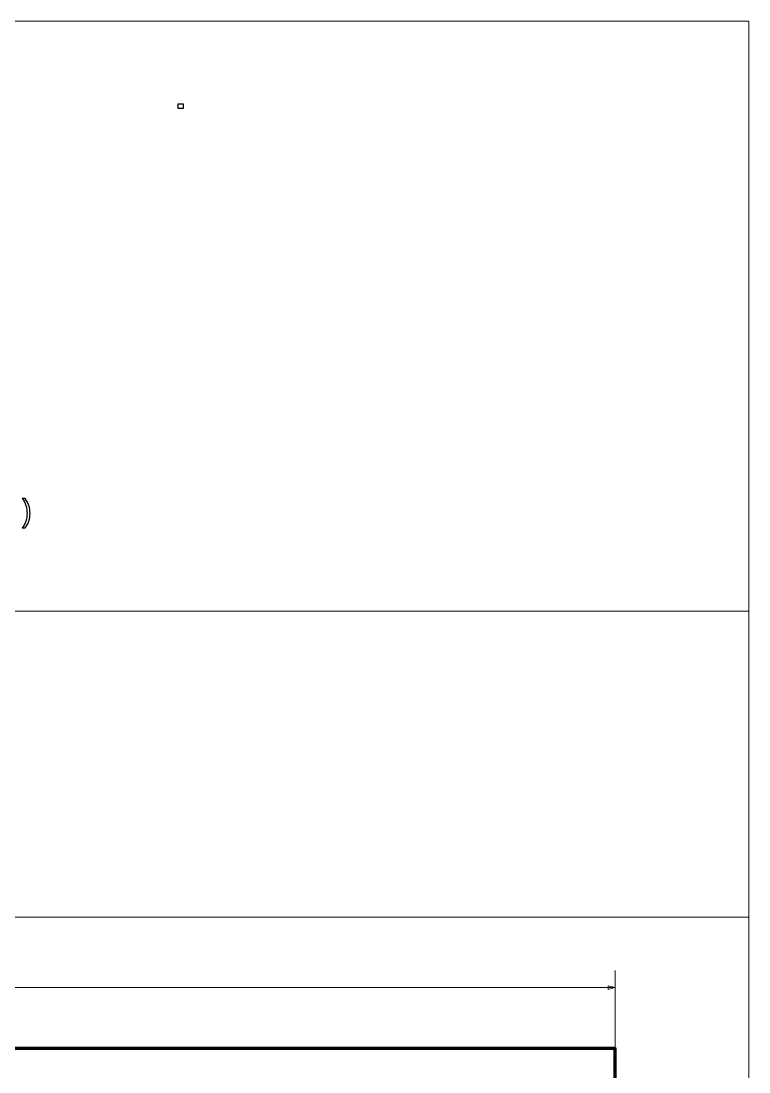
# Model space of a CAD drawing. Header units: inches. Extents: x -6.7 to 20.3, y -5.6 to 12.6.
# Drawn here: x 2.16 to 6.35, y 6.53 to 12.59 of the extents above; entities that cross this region are included whole.
import ezdxf
from ezdxf.lldxf.tags import DXFTag

# ---------------------------------------------------------------- set-up
doc = ezdxf.new("R2010")
doc.units = ezdxf.units.IN
doc.header["$MEASUREMENT"] = 0
doc.header["$XCLIPFRAME"] = 2
doc.layers.add('Layer 1', color=7, linetype='Continuous')
tags = doc.linetypes.add('New Line1', pattern=[1.5, 1, -0.5]).pattern_tags.tags
tags[6:7] = [DXFTag(74, 4), DXFTag(75, 0), DXFTag(340, '0'), DXFTag(46, 1.0), DXFTag(50, 0.0), DXFTag(44, 0.0), DXFTag(45, 0.0)]
tags[4:5] = [DXFTag(74, 4), DXFTag(75, 0), DXFTag(340, '0'), DXFTag(46, 1.0), DXFTag(50, 0.0), DXFTag(44, 0.0), DXFTag(45, 0.0)]
picture_1 = doc.add_image_def('image4.jpg', size_in_pixel=(897, 794))

msp = doc.modelspace()

# ---------------------------------------------------------------- linework, layer by layer
at = {"layer": 'Layer 1', "color": 250, "linetype": 'New Line1', "lineweight": 18}
msp.add_lwpolyline([(-6.247, -1.0532), (6.3515, -1.0532), (6.3515, 12.5881), (-6.247, 12.5881), (-6.247, -1.0532)], close=True, dxfattribs=at)
at = {"layer": 'Layer 1', "color": 253, "lineweight": 18}
msp.add_lwpolyline([(-6.2482, 7.4233), (6.3502, 7.4233), (6.3502, 9.1872), (-6.2482, 9.1872), (-6.2482, 7.4233)], close=True, dxfattribs=at)
at = {"layer": 'Layer 1', "color": 250, "lineweight": 70}
msp.add_lwpolyline([(-5.4427, -0.8147), (5.5809, -0.8147), (5.5809, 6.6656), (-5.4427, 6.6656), (-5.4427, -0.8147)], close=True, dxfattribs=at)
at = {"layer": 'Layer 1', "color": 250}
msp.add_open_spline([(2.2103, 9.7506), (2.2103, 9.7349), (2.208, 9.7198), (2.2034, 9.7054), (2.1988, 9.6909), (2.1916, 9.678), (2.1818, 9.6666), (2.1818, 9.6666), (2.1658, 9.6666), (2.1658, 9.6666), (2.1748, 9.6788), (2.1815, 9.6921), (2.1861, 9.7065), (2.1907, 9.721), (2.193, 9.7357), (2.193, 9.7508), (2.193, 9.7662), (2.1907, 9.7812), (2.1861, 9.7959), (2.1815, 9.8105), (2.1747, 9.8239), (2.1656, 9.8361), (2.1656, 9.8361), (2.1818, 9.8361), (2.1818, 9.8361), (2.1916, 9.8243), (2.1988, 9.8111), (2.2034, 9.7964), (2.208, 9.7816), (2.2103, 9.7664), (2.2103, 9.7506)], degree=3, knots=[0, 0, 0, 0, 0.1, 0.1, 0.1, 0.2, 0.2, 0.2, 0.3, 0.3, 0.3, 0.4, 0.4, 0.4, 0.5, 0.5, 0.5, 0.6, 0.6, 0.6, 0.7, 0.7, 0.7, 0.8, 0.8, 0.8, 0.9, 0.9, 0.9, 1, 1, 1, 1], dxfattribs=at)
at = {"layer": 'Layer 1', "color": 144, "lineweight": 9}
for points in [[(5.5809, -0.7163), (5.5809, -0.7163), (5.5809, 7.1162), (5.5809, 7.1162)], [(5.5809, 7.0178), (5.5809, 7.0178), (0.5993, 7.0178), (0.5993, 7.0178)], [(5.4825, 6.6656), (5.4825, 6.6656), (-6.6871, 6.6656), (-6.6871, 6.6656)]]:
    msp.add_open_spline(points, degree=3, dxfattribs=at)
msp.add_open_spline([(5.5409, 7.0285), (5.5409, 7.0285), (5.5809, 7.0178), (5.5809, 7.0178), (5.5809, 7.0178), (5.5409, 7.0071), (5.5409, 7.0071), (5.5409, 7.0071), (5.5409, 7.0285), (5.5409, 7.0285)], degree=3, knots=[0, 0, 0, 0, 0.333333, 0.333333, 0.333333, 0.666667, 0.666667, 0.666667, 1, 1, 1, 1], dxfattribs=at)

# ---------------------------------------------------------------- pictures from other files: only their frames are drawn
at = {"layer": 'Layer 1', "color": 250}
image = msp.add_image(picture_1, insert=(3.0554, 10.2617), size_in_units=(2.1158, 1.8742), dxfattribs=at)
image.set_boundary_path([(3.055, 10.26), (15.52, 21.3)])

doc.saveas('drawing.dxf')
